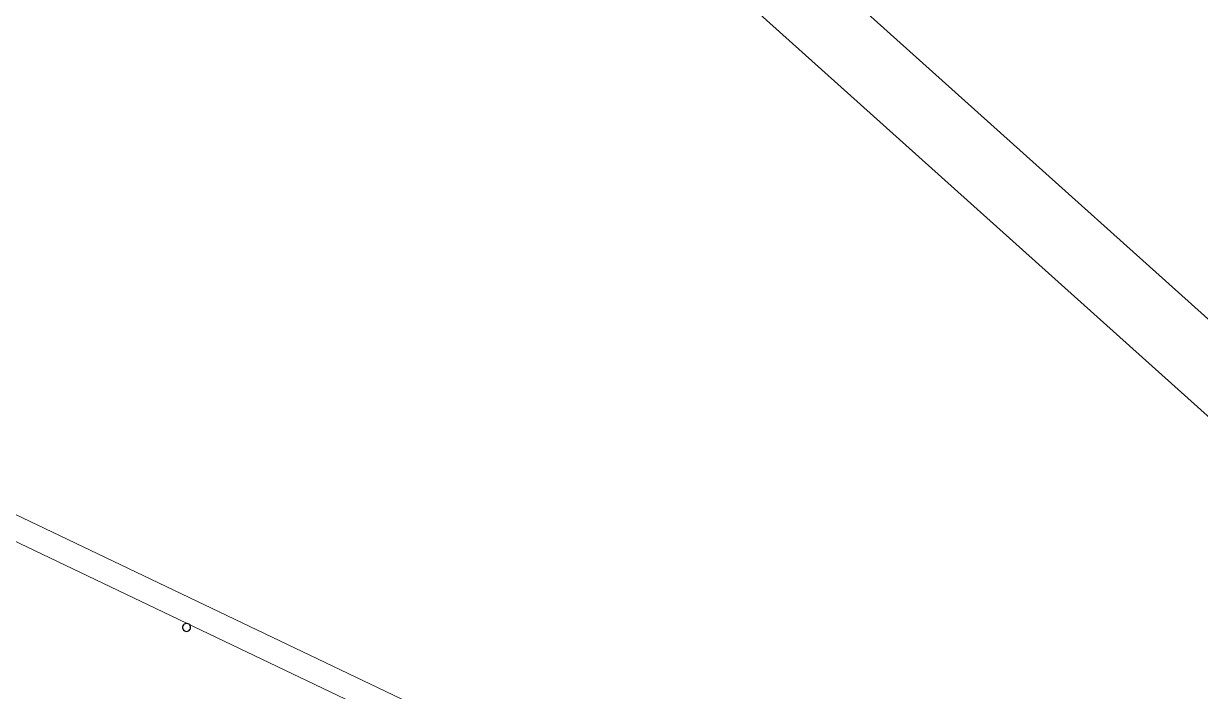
# Model space of a CAD drawing. Header units: centimetres. Extents: x 402 to 3875, y 442 to 2267.
# Drawn here: x 1941 to 2673, y 1273 to 1688 of the extents above; entities that cross this region are included whole.
import ezdxf

# ---------------------------------------------------------------- set-up
doc = ezdxf.new("R2010")
doc.units = ezdxf.units.CM
doc.layers.add('Columns of the Existing Mesh Walls', color=250, linetype='Continuous')
doc.layers.add('Drain', color=250, linetype='Continuous')

# ---------------------------------------------------------------- blocks, each defined once
blk = doc.blocks.new('Group_1')
at = {"layer": 'Columns of the Existing Mesh Walls', "color": 250, "lineweight": 20}
for points in [[(1683.97, 3473.09, 0), (36.01, 27.35, 0)], [(1697.51, 3466.62, 0), (49.55, 20.88, 0)]]:
    blk.add_polyline3d(points, dxfattribs=at)
at = {"layer": 'Columns of the Existing Mesh Walls', "lineweight": 25}
blk.add_polyline3d([(829.43, 1640.53, 0), (829.35, 1641.16, 0), (829.12, 1641.74, 0), (828.76, 1642.24, 0), (828.27, 1642.64, 0), (827.71, 1642.91, 0), (827.09, 1643.03, 0), (826.46, 1642.99, 0), (825.87, 1642.8, 0), (825.34, 1642.46, 0), (824.91, 1642, 0), (824.61, 1641.45, 0), (824.45, 1640.85, 0), (824.45, 1640.22, 0), (824.61, 1639.61, 0), (824.91, 1639.06, 0), (825.34, 1638.61, 0), (825.87, 1638.27, 0), (826.46, 1638.08, 0), (827.09, 1638.04, 0), (827.71, 1638.16, 0), (828.27, 1638.42, 0), (828.76, 1638.82, 0), (829.12, 1639.33, 0), (829.35, 1639.91, 0), (829.43, 1640.53, 0)], close=True, dxfattribs=at)
at = {"layer": 'Drain', "lineweight": 5}
for points in [[(65.87, 1641.29, 0), (1689.79, 3450.49, 0)], [(65.87, 1573.92, 0), (1620.83, 3306.29, 0)]]:
    blk.add_polyline3d(points, dxfattribs=at)

msp = doc.modelspace()

# ---------------------------------------------------------------- block references
at = {"layer": 'Columns of the Existing Mesh Walls', "lineweight": 20, "rotation": 270}
msp.add_blockref('Group_1', (401.81, 2139.52), dxfattribs=at)

doc.saveas('drawing.dxf')
